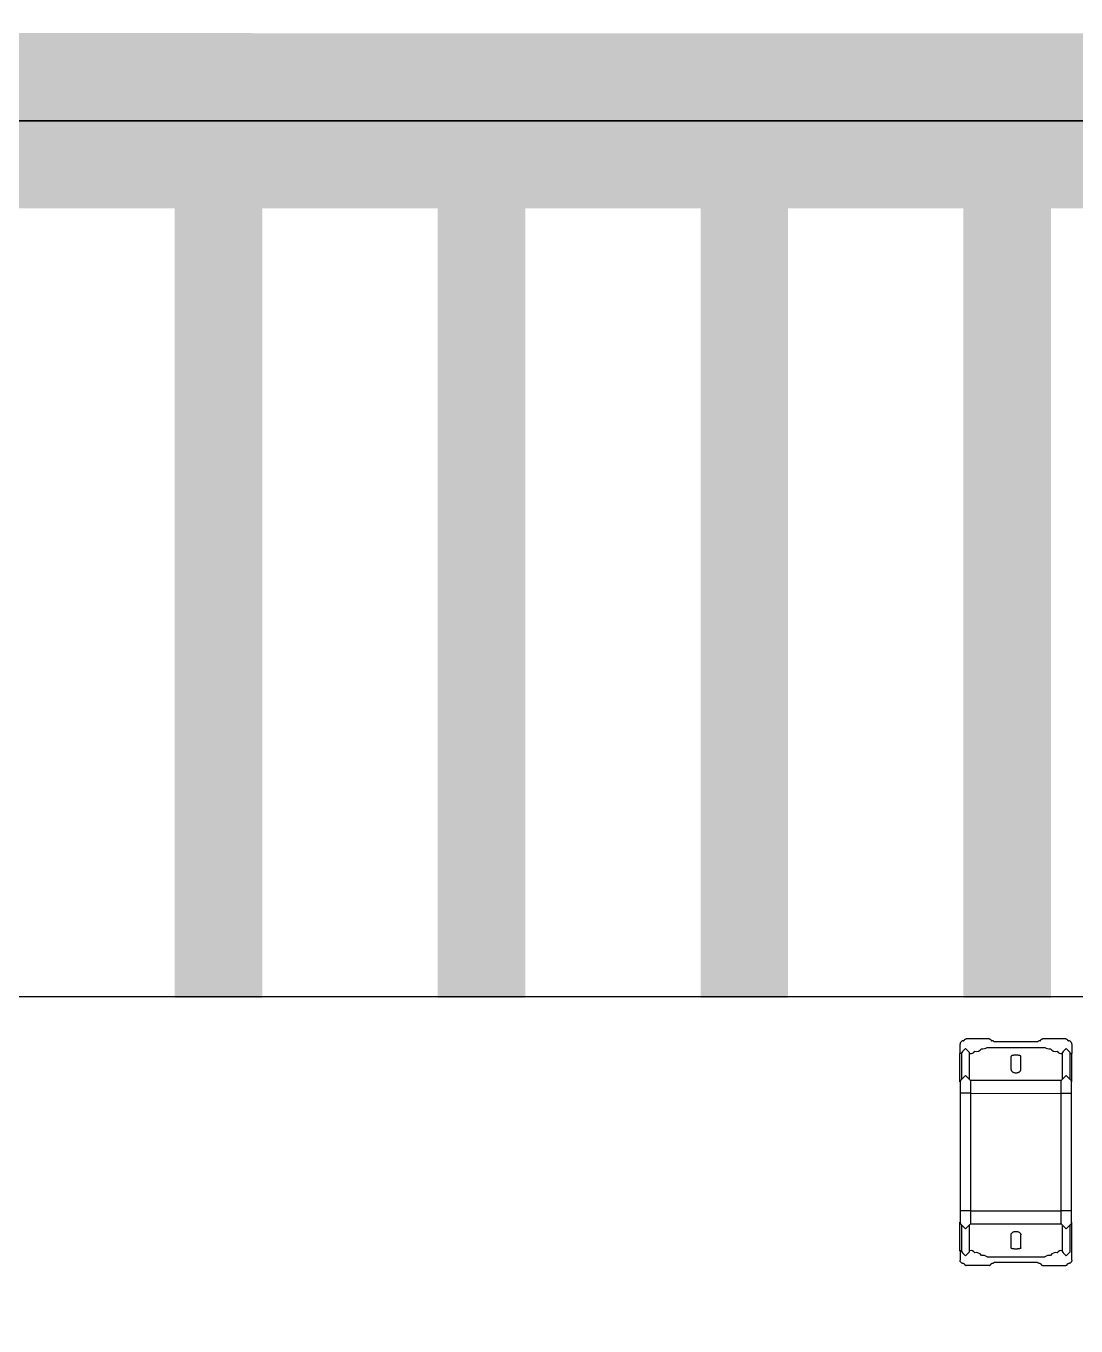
# Model space of a CAD drawing. Header units: millimetres. Extents: x 4836525 to 5356909, y -1773032 to -1295773.
# Drawn here: x 5170942 to 5174536, y -1425757 to -1421305 of the extents above; entities that cross this region are included whole.
import ezdxf

# ---------------------------------------------------------------- set-up
doc = ezdxf.new("R2010")
doc.units = ezdxf.units.MM
doc.header["$LTSCALE"] = 1000
doc.linetypes.add('HIDDEN', pattern=[9.525, 6.35, -3.175])
doc.linetypes.add('PHANTOM', pattern=[2.5, 1.25, -0.25, 0.25, -0.25, 0.25, -0.25])
doc.layers.get('0').update_dxf_attribs({"lineweight": 9})
doc.layers.get('DEFPOINTS').update_dxf_attribs({"color": 11})
for name, color, linetype, lineweight in [('A-MCAL', 9, 'Continuous', 25), ('PRO_HID', 253, 'HIDDEN', 9), ('PROPERTY', 9, 'Continuous', 9)]:
    doc.layers.add(name, color=color, linetype=linetype, lineweight=lineweight)
doc.layers.add('MARK', color=7, linetype='Continuous', true_color=0xff8b1e)
for name, color, linetype in [('PAV', 8, 'Continuous'), ('SI-SITE', 1, 'PHANTOM'), ('WIN', 8, 'Continuous')]:
    doc.layers.add(name, color=color, linetype=linetype)

# ---------------------------------------------------------------- blocks, each defined once
blk = doc.blocks.new('BL-진출입불허_20230308')
at = {"layer": 'DEFPOINTS'}
blk.add_lwpolyline([(113512, 76857.1), (227023.9, 153714.2), (178245.8, 225775.5), (132627.5, 293176.6), (122797.5, 295056.9), (15125.7, 222169.6), (-90066.1, 150962.3), (-91946.4, 141132.3), (-66757.3, 103941.7), (-62487.6, 92281.6), (-48788.2, 72051.2), (0, 0)], close=True, dxfattribs=at)
blk = doc.blocks.new('ROAD_PLAN')
at = {"layer": 'DEFPOINTS'}
blk.add_lwpolyline([(-91950, 141130), (-90070, 150960), (15120, 222170), (122790, 295060), (132620, 293180), (178240, 225780), (227020, 153720), (113510, 76860), (0, 0), (-48790, 72050), (-62490, 92280), (-66760, 103940)], close=True, dxfattribs=at)
blk = doc.blocks.new('zw$960B')
at = {"layer": 'WIN', "color": 253, "linetype": 'Continuous'}
for p, q in [((-378.9, -10988.4), (-378.9, -10988.1)), ((-367.4, -10976.5), (-351.4, -10976.5)), ((-247.3, -10982.1), (-338.4, -10982.1)), ((-237.9, -10976.3), (-335.6, -10976.3)), ((-335.4, -10982.1), (-335.4, -10976.3)), ((-242.2, -10977.9), (-259.7, -10995.4)), ((-242.6, -11012.4), (-259.7, -10995.4)), ((-242.6, -10978.4), (-258.6, -10994.4)), ((246.5, -10978), (-241.5, -10978)), ((-198.5, -10978), (-198.5, -11012.9)), ((203.5, -10978), (203.5, -11012.9)), ((340.6, -10976.3), (242.9, -10976.3)), ((242.9, -10976.3), (242.9, -10978)), ((247.6, -10978.4), (264.7, -10995.4)), ((247.6, -11012.4), (264.7, -10995.4)), ((343.4, -10982.1), (251.3, -10982.1)), ((372.4, -10976.5), (356.4, -10976.5)), ((383.9, -10988.4), (383.9, -10988.1)), ((-385.2, -10997.1), (-385.2, -11076.3)), ((-246.3, -11008.8), (-338.4, -11008.8)), ((-242.6, -11012.4), (-242.6, -11322)), ((246.5, -11012.9), (-241.5, -11012.9)), ((247.6, -11323), (247.6, -11012.4)), ((343.4, -11008.8), (251.3, -11008.8)), ((390.2, -10999), (390.2, -10997.1)), ((390.2, -11074.4), (390.2, -10999)), ((-356.3, -11266.6), (-356.3, -11068.9)), ((361.3, -11266.6), (361.3, -11068.9)), ((383.9, -11085.3), (383.9, -11085.1)), ((390.2, -11076.3), (390.2, -11074.4)), ((-375.6, -11093.5), (-375.6, -11242)), ((380.6, -11093.5), (380.6, -11242)), ((-280.5, -11151), (-325.4, -11151)), ((330.4, -11151), (285.5, -11151)), ((-280.5, -11184.5), (-325.4, -11184.5)), ((330.4, -11184.5), (285.5, -11184.5)), ((-385.2, -11259.1), (-385.2, -11338.4)), ((-378.9, -11250.2), (-378.9, -11250.4)), ((383.9, -11250.2), (383.9, -11250.4)), ((390.2, -11259.1), (390.2, -11338.4)), ((-247.3, -11326.7), (-338.4, -11326.7)), ((-242.6, -11323), (-259.7, -11340)), ((-242.6, -11357), (-259.7, -11340)), ((246.5, -11322.6), (-241.5, -11322.6)), ((-199.3, -11322.6), (-199.3, -11357.5)), ((203.5, -11322.6), (203.5, -11357.5)), ((247.6, -11323), (264.7, -11340)), ((247.6, -11357), (264.7, -11340)), ((343.4, -11326.7), (251.3, -11326.7)), ((383.9, -11347.1), (383.9, -11347.3)), ((-351.4, -11358.9), (-367.4, -11358.9)), ((-246.3, -11353.4), (-338.4, -11353.4)), ((-237.9, -11359.2), (-335.6, -11359.2)), ((-335.4, -11353.4), (-335.4, -11359.2)), ((246.5, -11357.5), (-241.5, -11357.5)), ((-237.9, -11359.2), (-237.9, -11357.5)), ((242.9, -11359.2), (242.9, -11357.5)), ((340.6, -11359.2), (242.9, -11359.2)), ((343.4, -11353.4), (251.3, -11353.4)), ((340.4, -11353.4), (340.4, -11359.2)), ((356.4, -11358.9), (372.4, -11358.9))]:
    blk.add_line(p, q, dxfattribs=at)
at = {"layer": 'WIN', "color": 253, "linetype": 'ByBlock', "ltscale": 50}
blk.add_line((-237.9, -10976.3), (-237.9, -10978), dxfattribs=at)
at = {"layer": 'WIN', "color": 253}
for p, q in [((-199.3, -11322.6), (-198.5, -11012.9)), ((203.5, -11322.6), (203.5, -11012.9))]:
    blk.add_line(p, q, dxfattribs=at)
at = {"layer": 'WIN', "color": 253, "linetype": 'Continuous'}
for points in [[(-381.1, -10991.3), (-380.7, -10991.1), (-380.4, -10991)], [(386.1, -10991.3), (385.7, -10991.1), (385.4, -10991)], [(-380.4, -11082.4), (-380.7, -11082.3), (-381.1, -11082.2)], [(385.4, -11082.4), (385.7, -11082.3), (386.1, -11082.2)], [(-381.1, -11253.3), (-380.7, -11253.2), (-380.5, -11253)], [(386.1, -11253.3), (385.7, -11253.2), (385.5, -11253)], [(-380.5, -11344.5), (-380.8, -11344.3), (-381.1, -11344.2)], [(385.5, -11344.5), (385.8, -11344.3), (386.1, -11344.2)]]:
    blk.add_lwpolyline(points, dxfattribs=at)
for centre, radius, start, end in [((8.8, -11351.3), 506.9, 133.2445, 135.4096), ((8.8, -10639.6), 506.9, 224.5893, 226.7543), ((-3.8, -11351.3), 506.9, 44.5904, 46.7555), ((-3.8, -10639.6), 506.9, 313.2457, 315.4107), ((-362.2, -11032.7), 20.4, 303.4616, 17.2676), ((-349.8, -11013.3), 15.1, 298.1168, 17.215), ((-241.5, -11011.3), 1.59, 224.9968, 270), ((246.5, -11011.3), 1.59, 270, 315.0032), ((354.8, -11013.3), 15.1, 162.785, 241.8832), ((367.2, -11032.7), 20.4, 162.7324, 236.5384), ((-380.6, -11051.8), 29.7, 324.7572, 4.0004), ((385.6, -11051.8), 29.7, 175.9996, 215.2428), ((-380.6, -11283.7), 29.7, 355.9984, 35.2417), ((-362.2, -11302.8), 20.4, 342.7312, 56.5372), ((367.2, -11302.8), 20.4, 123.4628, 197.2688), ((385.6, -11283.7), 29.7, 144.7583, 184.0016), ((8.8, -11695.9), 506.9, 133.2445, 135.4096), ((8.8, -10984.2), 506.9, 224.5893, 226.7543), ((-349.8, -11322.2), 15.1, 342.7838, 61.882), ((246.5, -11324.1), 1.59, 44.9968, 90), ((354.8, -11322.2), 15.1, 118.118, 197.2162), ((-3.8, -11695.9), 506.9, 44.5904, 46.7555), ((-3.8, -10984.2), 506.9, 313.2457, 315.4107), ((-241.5, -11355.9), 1.59, 224.9968, 270), ((246.5, -11355.9), 1.59, 270, 315.0032)]:
    blk.add_arc(centre, radius, start, end, dxfattribs=at)
for points, knots in [([(-385.2, -10997.1), (-385.2, -10996.7), (-385.2, -10996), (-384.9, -10994.9), (-384.4, -10993.9), (-383.8, -10993), (-383, -10992.2), (-382.1, -10991.6), (-381.4, -10991.4), (-381.1, -10991.3)], [0, 0, 0, 0, 1.098913, 2.196974, 3.295079, 4.39177, 5.488416, 6.586371, 7.683721, 7.683721, 7.683721, 7.683721]), ([(-380.4, -10991), (-380.1, -10990.7), (-379.4, -10990.2), (-379.1, -10989.4), (-379, -10989)], [0, 0, 0, 0, 1.280651, 2.561115, 2.561115, 2.561115, 2.561115]), ([(-367.4, -10976.5), (-368.4, -10976.6), (-370.4, -10976.8), (-373.3, -10978), (-375.7, -10979.9), (-377.5, -10982.4), (-378.7, -10985.2), (-378.9, -10987.2), (-378.9, -10988.1)], [0, 0, 0, 0, 3.032115, 6.069282, 9.111321, 12.161888, 15.218917, 18.099323, 18.099323, 18.099323, 18.099323]), ([(-351.4, -10976.5), (-350.1, -10976.5), (-347.2, -10976.5), (-343.1, -10976.4), (-339.2, -10976.3), (-336.7, -10976.3), (-335.6, -10976.3)], [0, 0, 0, 0, 4.120291, 8.481844, 12.482392, 15.859737, 15.859737, 15.859737, 15.859737]), ([(356.4, -10976.5), (355.1, -10976.5), (352.2, -10976.5), (348.1, -10976.4), (344.2, -10976.3), (341.7, -10976.3), (340.6, -10976.3)], [0, 0, 0, 0, 4.120291, 8.481844, 12.482392, 15.859737, 15.859737, 15.859737, 15.859737]), ([(372.4, -10976.5), (373.4, -10976.6), (375.4, -10976.8), (378.3, -10978), (380.7, -10979.9), (382.5, -10982.4), (383.7, -10985.2), (383.9, -10987.2), (383.9, -10988.1)], [0, 0, 0, 0, 3.032115, 6.069282, 9.111321, 12.161888, 15.218917, 18.099323, 18.099323, 18.099323, 18.099323]), ([(385.4, -10991), (385.1, -10990.7), (384.4, -10990.2), (384.1, -10989.4), (384, -10989)], [0, 0, 0, 0, 1.280651, 2.561115, 2.561115, 2.561115, 2.561115]), ([(390.2, -10997.1), (390.2, -10996.7), (390.2, -10996), (389.9, -10994.9), (389.4, -10993.9), (388.8, -10993), (388, -10992.2), (387.1, -10991.6), (386.4, -10991.4), (386.1, -10991.3)], [0, 0, 0, 0, 1.098913, 2.196974, 3.295079, 4.39177, 5.488416, 6.586371, 7.683721, 7.683721, 7.683721, 7.683721]), ([(-381.1, -11082.2), (-381.4, -11082.1), (-382.1, -11081.8), (-383, -11081.2), (-383.8, -11080.4), (-384.4, -11079.5), (-384.9, -11078.5), (-385.2, -11077.4), (-385.2, -11076.7), (-385.2, -11076.3)], [0, 0, 0, 0, 1.104856, 2.211454, 3.313673, 4.410191, 5.502615, 6.592232, 7.683709, 7.683709, 7.683709, 7.683709]), ([(-379, -11084.5), (-379, -11084.3), (-379.3, -11083.4), (-379.9, -11082.9), (-380.4, -11082.4)], [0, 0, 0, 0, 0.644793, 2.546243, 2.546243, 2.546243, 2.546243]), ([(384, -11084.5), (384, -11084.3), (384.3, -11083.4), (384.9, -11082.9), (385.4, -11082.4)], [0, 0, 0, 0, 0.644793, 2.546243, 2.546243, 2.546243, 2.546243]), ([(386.1, -11082.2), (386.4, -11082.1), (387.1, -11081.8), (388, -11081.2), (388.8, -11080.4), (389.4, -11079.5), (389.9, -11078.5), (390.2, -11077.4), (390.2, -11076.7), (390.2, -11076.3)], [0, 0, 0, 0, 1.104856, 2.211454, 3.313673, 4.410191, 5.502615, 6.592232, 7.683709, 7.683709, 7.683709, 7.683709]), ([(-378.9, -11085.3), (-378.9, -11086.3), (-378.7, -11088.3), (-377.6, -11091.1), (-376.3, -11092.7), (-375.6, -11093.5)], [0, 0, 0, 0, 2.886701, 5.95215, 9.008034, 9.008034, 9.008034, 9.008034]), ([(383.9, -11085.3), (383.9, -11086.3), (383.7, -11088.3), (382.6, -11091.1), (381.3, -11092.7), (380.6, -11093.5)], [0, 0, 0, 0, 2.886701, 5.95215, 9.008034, 9.008034, 9.008034, 9.008034]), ([(-325.4, -11151), (-325.8, -11151.1), (-326.8, -11151.5), (-327.6, -11153.2), (-328.3, -11155.5), (-328.8, -11158.5), (-329.2, -11161.9), (-329.4, -11165.8), (-329.4, -11169.7), (-329.2, -11173.5), (-328.8, -11177), (-328.3, -11180), (-327.6, -11182.3), (-326.8, -11184), (-325.8, -11184.3), (-325.4, -11184.5)], [0, 0, 0, 0, 1.167599, 2.889256, 5.328535, 8.397917, 11.983481, 15.859074, 19.867097, 23.74266, 27.328231, 30.397502, 32.836732, 34.558337, 35.725918, 35.725918, 35.725918, 35.725918]), ([(-279.9, -11184.4), (-279, -11184.3), (-277.1, -11184), (-274.4, -11182.3), (-272.2, -11179.8), (-270.7, -11176.7), (-269.7, -11173.2), (-269.2, -11169.6), (-269.2, -11165.9), (-269.7, -11162.2), (-270.7, -11158.8), (-272.2, -11155.7), (-274.4, -11153.1), (-277, -11151.5), (-278.8, -11151.2), (-279.5, -11151.1)], [0, 0, 0, 0, 2.687647, 5.869605, 9.164824, 12.603678, 16.209106, 19.887166, 23.645752, 27.323482, 30.928205, 34.366677, 37.661612, 40.84334, 43.128072, 43.128072, 43.128072, 43.128072]), ([(284.9, -11184.4), (284, -11184.3), (282.1, -11184), (279.4, -11182.3), (277.2, -11179.8), (275.7, -11176.7), (274.7, -11173.2), (274.2, -11169.6), (274.2, -11165.9), (274.7, -11162.2), (275.7, -11158.8), (277.2, -11155.7), (279.4, -11153.1), (282, -11151.5), (283.8, -11151.2), (284.5, -11151.1)], [0, 0, 0, 0, 2.687647, 5.869605, 9.164824, 12.603678, 16.209106, 19.887166, 23.645752, 27.323482, 30.928205, 34.366677, 37.661612, 40.84334, 43.128072, 43.128072, 43.128072, 43.128072]), ([(330.4, -11151), (330.8, -11151.1), (331.8, -11151.5), (332.6, -11153.2), (333.3, -11155.5), (333.8, -11158.5), (334.2, -11161.9), (334.4, -11165.8), (334.4, -11169.7), (334.2, -11173.5), (333.8, -11177), (333.3, -11180), (332.6, -11182.3), (331.8, -11184), (330.8, -11184.3), (330.4, -11184.5)], [0, 0, 0, 0, 1.167599, 2.889256, 5.328535, 8.397917, 11.983481, 15.859074, 19.867097, 23.74266, 27.328231, 30.397502, 32.836732, 34.558337, 35.725918, 35.725918, 35.725918, 35.725918]), ([(-385.2, -11259.1), (-385.2, -11258.8), (-385.2, -11258), (-384.9, -11257), (-384.4, -11255.9), (-383.8, -11255), (-383, -11254.3), (-382.1, -11253.7), (-381.4, -11253.4), (-381.1, -11253.3)], [0, 0, 0, 0, 1.098764, 2.196693, 3.294664, 4.391274, 5.488165, 6.586295, 7.683719, 7.683719, 7.683719, 7.683719]), ([(-380.5, -11253), (-380.1, -11252.8), (-379.4, -11252.2), (-379.1, -11251.4), (-379, -11251)], [0, 0, 0, 0, 1.281063, 2.561235, 2.561235, 2.561235, 2.561235]), ([(-375.6, -11242), (-376.3, -11242.8), (-377.6, -11244.4), (-378.7, -11247.2), (-378.9, -11249.2), (-378.9, -11250.2)], [0, 0, 0, 0, 3.055883, 6.121333, 9.008034, 9.008034, 9.008034, 9.008034]), ([(380.6, -11242), (381.3, -11242.8), (382.6, -11244.4), (383.7, -11247.2), (383.9, -11249.2), (383.9, -11250.2)], [0, 0, 0, 0, 3.055883, 6.121333, 9.008034, 9.008034, 9.008034, 9.008034]), ([(385.5, -11253), (385.1, -11252.8), (384.4, -11252.2), (384.1, -11251.4), (384, -11251)], [0, 0, 0, 0, 1.281063, 2.561235, 2.561235, 2.561235, 2.561235]), ([(390.2, -11259.1), (390.2, -11258.8), (390.2, -11258), (389.9, -11257), (389.4, -11255.9), (388.8, -11255), (388, -11254.3), (387.1, -11253.7), (386.4, -11253.4), (386.1, -11253.3)], [0, 0, 0, 0, 1.098764, 2.196693, 3.294664, 4.391274, 5.488165, 6.586295, 7.683719, 7.683719, 7.683719, 7.683719]), ([(-381.1, -11344.2), (-381.4, -11344.1), (-382.1, -11343.8), (-383, -11343.2), (-383.8, -11342.4), (-384.4, -11341.5), (-384.9, -11340.5), (-385.2, -11339.5), (-385.2, -11338.7), (-385.2, -11338.4)], [0, 0, 0, 0, 1.10478, 2.211534, 3.314136, 4.410747, 5.50313, 6.592556, 7.68371, 7.68371, 7.68371, 7.68371]), ([(-379, -11346.5), (-379, -11346.3), (-379.3, -11345.5), (-379.9, -11344.9), (-380.5, -11344.5)], [0, 0, 0, 0, 0.644641, 2.546336, 2.546336, 2.546336, 2.546336]), ([(-378.9, -11347.3), (-378.9, -11348.3), (-378.7, -11350.3), (-377.6, -11353.1), (-375.7, -11355.6), (-373.3, -11357.5), (-370.5, -11358.7), (-368.4, -11358.8), (-367.4, -11358.9)], [0, 0, 0, 0, 2.880405, 5.937435, 8.988001, 12.030041, 15.067208, 18.099323, 18.099323, 18.099323, 18.099323]), ([(383.9, -11347.3), (383.9, -11348.3), (383.7, -11350.3), (382.6, -11353.1), (380.7, -11355.6), (378.3, -11357.5), (375.5, -11358.7), (373.4, -11358.8), (372.4, -11358.9)], [0, 0, 0, 0, 2.880405, 5.937435, 8.988001, 12.030041, 15.067208, 18.099323, 18.099323, 18.099323, 18.099323]), ([(384, -11346.5), (384, -11346.3), (384.3, -11345.5), (384.9, -11344.9), (385.5, -11344.5)], [0, 0, 0, 0, 0.644641, 2.546336, 2.546336, 2.546336, 2.546336]), ([(386.1, -11344.2), (386.4, -11344.1), (387.1, -11343.8), (388, -11343.2), (388.8, -11342.4), (389.4, -11341.5), (389.9, -11340.5), (390.2, -11339.5), (390.2, -11338.7), (390.2, -11338.4)], [0, 0, 0, 0, 1.10478, 2.211534, 3.314136, 4.410747, 5.50313, 6.592556, 7.68371, 7.68371, 7.68371, 7.68371]), ([(-335.6, -11359.2), (-336.7, -11359.2), (-339.2, -11359.1), (-343.1, -11359), (-347.2, -11358.9), (-350.1, -11358.9), (-351.4, -11358.9)], [0, 0, 0, 0, 3.377314, 7.377922, 11.739521, 15.859738, 15.859738, 15.859738, 15.859738]), ([(340.6, -11359.2), (341.7, -11359.2), (344.2, -11359.1), (348.1, -11359), (352.2, -11358.9), (355.1, -11358.9), (356.4, -11358.9)], [0, 0, 0, 0, 3.377314, 7.377922, 11.739521, 15.859738, 15.859738, 15.859738, 15.859738])]:
    blk.add_open_spline(points, degree=3, knots=knots, dxfattribs=at)
for points in [[(-379, -10989), (-379, -10988.8), (-378.9, -10988.6), (-378.9, -10988.4)], [(384, -10989), (384, -10988.8), (383.9, -10988.6), (383.9, -10988.4)], [(-378.9, -11085.1), (-378.9, -11084.9), (-379, -11084.7), (-379, -11084.5)], [(383.9, -11085.1), (383.9, -11084.9), (384, -11084.7), (384, -11084.5)], [(-279.9, -11151), (-280.1, -11151), (-280.3, -11151), (-280.5, -11151)], [(-279.5, -11151.1), (-279.6, -11151.1), (-279.8, -11151), (-279.9, -11151)], [(284.5, -11151.1), (284.6, -11151.1), (284.8, -11151), (284.9, -11151)], [(284.9, -11151), (285.1, -11151), (285.3, -11151), (285.5, -11151)], [(-280.5, -11184.5), (-280.3, -11184.5), (-280.1, -11184.4), (-279.9, -11184.4)], [(285.5, -11184.5), (285.3, -11184.5), (285.1, -11184.4), (284.9, -11184.4)], [(-379, -11251), (-379, -11250.8), (-379, -11250.6), (-378.9, -11250.4)], [(384, -11251), (384, -11250.8), (384, -11250.6), (383.9, -11250.4)], [(-378.9, -11347.1), (-379, -11346.9), (-379, -11346.7), (-379, -11346.5)], [(383.9, -11347.1), (384, -11346.9), (384, -11346.7), (384, -11346.5)]]:
    blk.add_open_spline(points, degree=3, dxfattribs=at)

msp = doc.modelspace()

# ---------------------------------------------------------------- linework, layer by layer
msp.add_lwpolyline([(5107290.4, -1597108.7), (5244374.2, -1597112), (5244387.3, -1510094), (5244404.1, -1428706.4), (5237318.8, -1421638), (5107296.6, -1421622), (4980269.8, -1421605.4), (4973201.5, -1428690.7), (4973206.9, -1473608.8), (4970204.8, -1485657.7), (4970205.8, -1510090.1), (4970206.5, -1597105.4)], close=True)
at = {"layer": 'DEFPOINTS'}
msp.add_lwpolyline([(5241374.3, -1596611.9), (5241387.3, -1510093.5), (5241403.9, -1429950.9), (5236078.1, -1424637.9), (5107296.2, -1424622), (4981514.4, -1424605.6), (4976201.6, -1429931.1), (4976201.6, -1473998.1), (4973204.8, -1486025.7), (4973205.8, -1510090), (4973206.5, -1596605.5), (5107290.4, -1596608.7)], dxfattribs=at)
at = {"layer": 'MARK', "const_width": 300}
for points in [[(5171601.2, -1424634.3), (5171601.2, -1421634.3)], [(5172501.2, -1424634.3), (5172501.2, -1421634.3)], [(5173401.2, -1424634.3), (5173401.2, -1421634.3)], [(5174301.2, -1424634.3), (5174301.2, -1421634.3)]]:
    msp.add_lwpolyline(points, dxfattribs=at)
at = {"layer": 'PRO_HID'}
msp.add_lwpolyline([(5107296.6, -1421622), (5237318.8, -1421638), (5244404.1, -1428706.4), (5244387.3, -1510094), (5107295.2, -1510085.1)], close=True, dxfattribs=at)
at = {"layer": 'PROPERTY'}
msp.add_lwpolyline([(5244373.2, -1714769.9), (5244374.2, -1697665.1), (5244374.2, -1597112), (5244387.3, -1510094), (5244404.1, -1428706.4), (5237318.8, -1421638), (5107296.6, -1421622), (4980269.8, -1421605.4), (4973201.5, -1428690.7)], dxfattribs=at)
at = {"layer": 'SI-SITE', "ltscale": 5, "const_width": 600}
msp.add_lwpolyline([(5107290.4, -1597108.7), (5244374.2, -1597112), (5244387.3, -1510094), (5244404.1, -1428706.4), (5237318.8, -1421638), (5107296.6, -1421622), (4980269.8, -1421605.4), (4973201.5, -1428690.7), (4973206.9, -1473608.8), (4970204.8, -1485657.7), (4970205.8, -1510090.1), (4970206.5, -1597105.4)], close=True, dxfattribs=at)

# ---------------------------------------------------------------- block references
at = {"rotation": 325.897337442676}
msp.add_blockref('BL-진출입불허_20230308', (4970206.5, -1597105.4), dxfattribs=at)
at = {"layer": 'A-MCAL', "color": 8, "rotation": 270}
msp.add_blockref('zw$960B', (5185498.6, -1425159.3), dxfattribs=at)
at = {"layer": 'PAV', "rotation": 325.8958751864403}
msp.add_blockref('ROAD_PLAN', (4970206.5, -1597105.4), dxfattribs=at)

doc.saveas('drawing.dxf')
